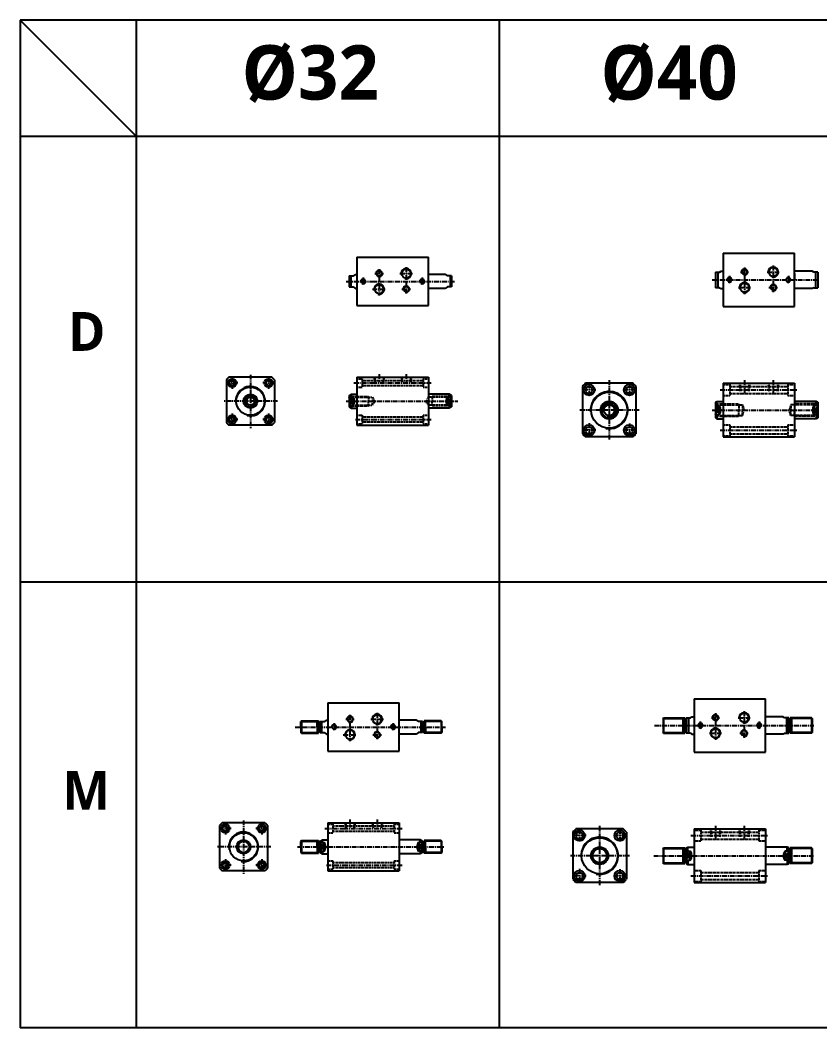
# Model space of a CAD drawing. Extents: x 0 to 4236, y -3 to 1298.
# Drawn here: x 0 to 1030, y 0 to 1298 of the extents above; entities that cross this region are included whole.
import ezdxf

# ---------------------------------------------------------------- set-up
doc = ezdxf.new("R2010")
doc.units = 0
doc.header["$LTSCALE"] = 5
doc.header["$MEASUREMENT"] = 0
doc.header["$PDMODE"] = 34
doc.linetypes.add('CENTER', pattern=[2, 1.25, -0.25, 0.25, -0.25])
doc.linetypes.add('HIDDEN', pattern=[0.375, 0.25, -0.125])
doc.layers.get('0').update_dxf_attribs({"linetype": 'CONTINUOUS'})
doc.layers.get('Defpoints').update_dxf_attribs({"linetype": 'CONTINUOUS'})
for name, color, linetype in [('FL', 3, 'CONTINUOUS'), ('HIDDEN', 2, 'HIDDEN'), ('ML', 3, 'CONTINUOUS'), ('테두리', 7, 'CONTINUOUS')]:
    doc.layers.add(name, color=color, linetype=linetype)
doc.styles.add('GHS', font='romans', dxfattribs={"bigfont": 'ghs'})
doc.styles.add('문자', font='romans.shx')

msp = doc.modelspace()

# ---------------------------------------------------------------- linework, layer by layer
for p, q in [((4236, 1298), (0, 1298)), ((0, 1298), (0, 0)), ((150, 1148), (0, 1298)), ((150, 0), (150, 1298)), ((617.5, 0), (617.5, 1298)), ((4236, 1148), (0, 1148)), ((434, 992.5), (434, 952.5)), ((434, 992.5), (453.4, 992.5)), ((453.4, 992.5), (526, 992.5)), ((526, 930.5), (526, 992.5)), ((997.9, 929), (997.9, 998)), ((1020.6, 974.7), (997.9, 974.7)), ((1022.6, 973.5), (1020.6, 974.7)), ((1027.9, 973.5), (1022.6, 973.5)), ((1024.9, 973.5), (1024.9, 953.4)), ((1027.9, 973.5), (1027.9, 953.4)), ((424, 968.8), (424, 954.3)), ((424, 968.8), (429.2, 968.8)), ((426, 968.8), (426, 954.3)), ((429.2, 968.8), (432.2, 970.5)), ((432.2, 970.5), (434, 970.5)), ((547.8, 970.5), (526, 970.5)), ((550.8, 968.8), (547.8, 970.5)), ((556, 968.8), (550.8, 968.8)), ((554, 968.8), (554, 954.3)), ((556, 968.8), (556, 954.3)), ((997.9, 971.5), (997.9, 963.5)), ((424, 954.3), (429.2, 954.3)), ((429.2, 954.3), (432.2, 952.5)), ((432.2, 952.5), (434, 952.5)), ((434, 952.5), (434, 943.5)), ((547.8, 952.5), (526, 952.5)), ((550.8, 954.3), (547.8, 952.5)), ((556, 954.3), (550.8, 954.3)), ((1020.6, 952.3), (997.9, 952.3)), ((1022.6, 953.4), (1020.6, 952.3)), ((1022.6, 953.4), (1027.9, 953.4)), ((434, 943.5), (434, 930.5)), ((434, 930.5), (453.4, 930.5)), ((453.4, 930.5), (526, 930.5)), ((265.7, 834.7), (265.7, 779.6)), ((324.2, 838.2), (269.1, 838.2)), ((327.7, 834.7), (327.7, 779.6)), ((434, 838.2), (434, 807.2)), ((434, 838.2), (453.4, 838.2)), ((453.4, 838.2), (526, 838.2)), ((526, 838.2), (526, 776.2)), ((289.7, 812.8), (289.7, 801.5)), ((303.7, 812.8), (303.7, 801.5)), ((424, 814.4), (427, 816.2)), ((424, 814.4), (424, 799.9)), ((424, 812.8), (429.2, 812.8)), ((427, 816.2), (434, 816.2)), ((427, 812.8), (427, 816.2)), ((429.2, 807.2), (429.2, 812.8)), ((429.2, 807.2), (429.2, 801.5)), ((434, 807.2), (434, 798.2)), ((553, 816.2), (526, 816.2)), ((526, 807.2), (526, 798.2)), ((550.8, 807.2), (550.8, 812.8)), ((556, 812.8), (550.8, 812.8)), ((550.8, 807.2), (550.8, 801.5)), ((556, 814.4), (553, 816.2)), ((553, 812.8), (553, 816.2)), ((556, 814.4), (556, 799.9)), ((1025.9, 806.9), (997.9, 806.9)), ((1027.9, 805.8), (1025.9, 806.9)), ((1025.9, 802.7), (1025.9, 806.9)), ((1027.9, 805.8), (1027.9, 785.7)), ((424, 801.5), (429.2, 801.5)), ((424, 799.9), (427, 798.2)), ((427, 801.5), (427, 798.2)), ((427, 798.2), (434, 798.2)), ((434, 798.2), (434, 789.2)), ((553, 798.2), (526, 798.2)), ((556, 801.5), (550.8, 801.5)), ((553, 801.5), (553, 798.2)), ((556, 799.9), (553, 798.2)), ((434, 789.2), (434, 776.2)), ((1025.9, 784.5), (997.9, 784.5)), ((1025.9, 788.7), (1025.9, 784.5)), ((1027.9, 785.7), (1025.9, 784.5)), ((324.2, 776.2), (269.1, 776.2)), ((434, 776.2), (453.4, 776.2)), ((453.4, 776.2), (526, 776.2)), ((4236, 574), (0, 574)), ((4071.8, 574), (0, 574)), ((4236, 574), (0, 574)), ((396.5, 418.5), (396.5, 378.5)), ((396.5, 418.5), (415.9, 418.5)), ((415.9, 418.5), (488.5, 418.5)), ((488.5, 356.5), (488.5, 418.5)), ((960.4, 355), (960.4, 424)), ((362.5, 395.5), (361.5, 394.5)), ((361.5, 387.5), (361.5, 394.5)), ((362.5, 395.5), (384.5, 395.5)), ((362.5, 395.5), (362.5, 379.5)), ((382.6, 387.5), (382.6, 395.5)), ((384.5, 395.5), (384.5, 387.5)), ((384.5, 394.8), (384.5, 394.8)), ((386.5, 394.8), (386.5, 380.3)), ((386.5, 394.8), (391.7, 394.8)), ((386.5, 387.5), (386.5, 394.8)), ((388.5, 394.8), (388.5, 380.3)), ((391.7, 394.8), (394.7, 396.5)), ((394.7, 396.5), (396.5, 396.5)), ((510.3, 396.5), (488.5, 396.5)), ((513.3, 394.8), (510.3, 396.5)), ((518.5, 394.8), (513.3, 394.8)), ((516.5, 394.8), (516.5, 380.3)), ((518.5, 394.8), (518.5, 380.3)), ((518.5, 387.5), (518.5, 394.8)), ((542.5, 395.5), (520.5, 395.5)), ((520.5, 395.5), (520.5, 387.5)), ((520.5, 394.8), (520.5, 394.8)), ((522.4, 387.5), (522.4, 395.5)), ((542.5, 395.5), (542.5, 379.5)), ((542.5, 395.5), (543.5, 394.5)), ((543.5, 387.5), (543.5, 394.5)), ((828.4, 398.6), (829.2, 399.5)), ((828.4, 398.6), (828.4, 380.3)), ((829.2, 399.5), (856.4, 399.5)), ((829.2, 399.5), (829.2, 379.5)), ((854.5, 379.5), (854.5, 399.5)), ((856.4, 379.5), (856.4, 399.5)), ((858.4, 379.4), (858.4, 399.5)), ((990.4, 379.4), (990.4, 399.5)), ((992.4, 379.5), (992.4, 399.5)), ((1019.6, 399.5), (992.4, 399.5)), ((994.3, 379.5), (994.3, 399.5)), ((1019.6, 399.5), (1019.6, 379.5)), ((1020.4, 398.6), (1019.6, 399.5)), ((1020.4, 398.6), (1020.4, 380.3)), ((361.5, 387.5), (361.5, 380.6)), ((362.5, 379.5), (361.5, 380.6)), ((362.5, 379.5), (384.5, 379.5)), ((382.6, 387.5), (382.6, 379.5)), ((384.5, 379.5), (384.5, 387.5)), ((384.5, 380.3), (384.5, 380.3)), ((386.5, 387.5), (386.5, 380.3)), ((386.5, 380.3), (391.7, 380.3)), ((391.7, 380.3), (394.7, 378.5)), ((394.7, 378.5), (396.5, 378.5)), ((396.5, 378.5), (396.5, 369.5)), ((510.3, 378.5), (488.5, 378.5)), ((513.3, 380.3), (510.3, 378.5)), ((518.5, 380.3), (513.3, 380.3)), ((518.5, 387.5), (518.5, 380.3)), ((520.5, 379.5), (520.5, 387.5)), ((520.5, 380.3), (520.5, 380.3)), ((542.5, 379.5), (520.5, 379.5)), ((522.4, 387.5), (522.4, 379.5)), ((542.5, 379.5), (543.5, 380.6)), ((543.5, 387.5), (543.5, 380.6)), ((829.2, 379.5), (828.4, 380.3)), ((829.2, 379.5), (856.4, 379.5)), ((1019.6, 379.5), (992.4, 379.5)), ((1019.6, 379.5), (1020.4, 380.3)), ((396.5, 369.5), (396.5, 356.5)), ((396.5, 356.5), (415.9, 356.5)), ((415.9, 356.5), (488.5, 356.5)), ((256.9, 260.7), (256.9, 205.6)), ((315.5, 264.2), (260.3, 264.2)), ((318.9, 260.7), (318.9, 205.6)), ((396.5, 264.2), (415.9, 264.2)), ((396.5, 264.2), (396.5, 215.2)), ((415.9, 264.2), (488.5, 264.2)), ((488.5, 264.2), (488.5, 202.2)), ((280.9, 238.8), (280.9, 227.5)), ((294.9, 238.8), (294.9, 227.5)), ((362.5, 241.2), (361.5, 240.1)), ((361.5, 233.2), (361.5, 240.1)), ((362.5, 241.2), (384.5, 241.2)), ((362.5, 241.2), (362.5, 225.2)), ((382.6, 233.2), (382.6, 241.2)), ((384.5, 241.2), (384.5, 233.2)), ((384.5, 240.4), (384.5, 240.4)), ((386.5, 240.4), (389.5, 242.2)), ((386.5, 233.2), (386.5, 240.4)), ((386.5, 238.8), (391.7, 238.8)), ((389.5, 242.2), (396.5, 242.2)), ((389.5, 238.8), (389.5, 242.2)), ((391.7, 233.2), (391.7, 238.8)), ((515.5, 242.2), (488.5, 242.2)), ((513.3, 233.2), (513.3, 238.8)), ((518.5, 238.8), (513.3, 238.8)), ((515.5, 238.8), (515.5, 242.2)), ((518.5, 240.4), (515.5, 242.2)), ((518.5, 233.2), (518.5, 240.4)), ((542.5, 241.2), (520.5, 241.2)), ((520.5, 241.2), (520.5, 233.2)), ((520.5, 240.4), (520.5, 240.4)), ((522.4, 233.2), (522.4, 241.2)), ((542.5, 241.2), (542.5, 225.2)), ((542.5, 241.2), (543.5, 240.1)), ((543.5, 233.2), (543.5, 240.1)), ((361.5, 233.2), (361.5, 226.2)), ((362.5, 225.2), (361.5, 226.2)), ((362.5, 225.2), (384.5, 225.2)), ((382.6, 233.2), (382.6, 225.2)), ((384.5, 225.2), (384.5, 233.2)), ((384.5, 225.9), (384.5, 225.9)), ((386.5, 233.2), (386.5, 225.9)), ((386.5, 227.5), (391.7, 227.5)), ((386.5, 225.9), (389.5, 224.2)), ((389.5, 227.5), (389.5, 224.2)), ((389.5, 224.2), (396.5, 224.2)), ((391.7, 233.2), (391.7, 227.5)), ((396.5, 233.2), (396.5, 224.2)), ((515.5, 224.2), (488.5, 224.2)), ((513.3, 233.2), (513.3, 227.5)), ((518.5, 227.5), (513.3, 227.5)), ((515.5, 227.5), (515.5, 224.2)), ((518.5, 225.9), (515.5, 224.2)), ((518.5, 233.2), (518.5, 225.9)), ((520.5, 225.2), (520.5, 233.2)), ((520.5, 225.9), (520.5, 225.9)), ((542.5, 225.2), (520.5, 225.2)), ((522.4, 233.2), (522.4, 225.2)), ((542.5, 225.2), (543.5, 226.2)), ((543.5, 233.2), (543.5, 226.2)), ((828.4, 230.9), (829.2, 231.7)), ((828.4, 230.9), (828.4, 212.5)), ((829.2, 231.7), (856.4, 231.7)), ((829.2, 231.7), (829.2, 211.7)), ((854.5, 211.7), (854.5, 231.7)), ((856.4, 211.7), (856.4, 231.7)), ((858.4, 211.7), (858.4, 231.8)), ((990.4, 211.7), (990.4, 231.8)), ((992.4, 211.7), (992.4, 231.7)), ((1019.6, 231.7), (992.4, 231.7)), ((994.3, 211.7), (994.3, 231.7)), ((1019.6, 231.7), (1019.6, 211.7)), ((1020.4, 230.9), (1019.6, 231.7)), ((1020.4, 230.9), (1020.4, 212.5)), ((396.5, 215.2), (396.5, 202.2)), ((829.2, 211.7), (828.4, 212.5)), ((829.2, 211.7), (856.4, 211.7)), ((1019.6, 211.7), (992.4, 211.7)), ((1019.6, 211.7), (1020.4, 212.5)), ((315.5, 202.2), (260.3, 202.2)), ((396.5, 202.2), (415.9, 202.2)), ((415.9, 202.2), (488.5, 202.2)), ((4236, 0), (0, 0)), ((4071.8, 0), (0, 0))]:
    msp.add_line(p, q)
at = {"color": 7}
for p, q in [((905.9, 998), (997.9, 998)), ((905.9, 998), (905.9, 971.5)), ((895.9, 973.5), (895.9, 953.4)), ((895.9, 973.5), (901.2, 973.5)), ((898.9, 973.5), (898.9, 953.4)), ((901.2, 973.5), (903.2, 974.7)), ((903.2, 974.7), (905.9, 974.7)), ((905.9, 971.5), (905.9, 963.5)), ((905.9, 963.5), (905.9, 929)), ((901.2, 953.4), (895.9, 953.4)), ((901.2, 953.4), (903.2, 952.3)), ((903.2, 952.3), (905.9, 952.3)), ((905.9, 929), (997.9, 929)), ((724.5, 826.2), (724.5, 765.3)), ((789.4, 830.2), (728.6, 830.2)), ((793.5, 826.2), (793.5, 765.3)), ((905.9, 830.2), (905.9, 795.7)), ((905.9, 830.2), (997.9, 830.2)), ((997.9, 830.2), (997.9, 761.2)), ((895.9, 805.8), (897.9, 806.9)), ((895.9, 805.8), (895.9, 785.7)), ((897.9, 806.9), (905.9, 806.9)), ((897.9, 801.7), (897.9, 806.9)), ((749.5, 801.7), (749.5, 789.8)), ((768.5, 801.7), (768.5, 789.8)), ((895.9, 801.7), (900.9, 801.7)), ((900.9, 801.7), (900.9, 795.7)), ((900.9, 789.8), (900.9, 795.7)), ((905.9, 795.7), (905.9, 761.2)), ((1027.9, 801.7), (1022.9, 801.7)), ((1022.9, 801.7), (1022.9, 795.7)), ((1022.9, 789.8), (1022.9, 795.7)), ((895.9, 789.8), (900.9, 789.8)), ((895.9, 785.7), (897.9, 784.5)), ((897.9, 789.8), (897.9, 784.5)), ((897.9, 784.5), (905.9, 784.5)), ((1027.9, 789.8), (1022.9, 789.8)), ((789.4, 761.2), (728.6, 761.2)), ((905.9, 761.2), (997.9, 761.2)), ((868.4, 424), (960.4, 424)), ((868.4, 424), (868.4, 355)), ((858.4, 399.5), (858.4, 379.4)), ((858.4, 399.5), (863.7, 399.5)), ((858.4, 399.5), (858.4, 379.4)), ((861.4, 399.5), (861.4, 379.4)), ((863.7, 399.5), (865.7, 400.7)), ((865.7, 400.7), (868.4, 400.7)), ((868.4, 397.5), (868.4, 389.5)), ((983.1, 400.7), (960.4, 400.7)), ((985.1, 399.5), (983.1, 400.7)), ((990.4, 399.5), (985.1, 399.5)), ((987.4, 399.5), (987.4, 379.4)), ((990.4, 399.5), (990.4, 379.4)), ((990.4, 399.5), (990.4, 379.4)), ((863.7, 379.4), (858.4, 379.4)), ((863.7, 379.4), (865.7, 378.3)), ((865.7, 378.3), (868.4, 378.3)), ((983.1, 378.3), (960.4, 378.3)), ((985.1, 379.4), (983.1, 378.3)), ((985.1, 379.4), (990.4, 379.4)), ((868.4, 355), (960.4, 355)), ((712.2, 252.2), (712.2, 191.3)), ((777.1, 256.2), (716.2, 256.2)), ((781.2, 252.2), (781.2, 191.3)), ((868.4, 256.2), (868.4, 221.7)), ((868.4, 256.2), (960.4, 256.2)), ((960.4, 256.2), (960.4, 187.2)), ((737.2, 227.7), (737.2, 215.8)), ((756.2, 227.7), (756.2, 215.8)), ((858.4, 231.8), (860.4, 232.9)), ((858.4, 231.8), (858.4, 211.7)), ((858.4, 227.7), (863.4, 227.7)), ((860.4, 232.9), (868.4, 232.9)), ((860.4, 227.7), (860.4, 232.9)), ((863.4, 227.7), (863.4, 221.7)), ((863.4, 215.8), (863.4, 221.7)), ((868.4, 221.7), (868.4, 187.2)), ((988.4, 232.9), (960.4, 232.9)), ((990.4, 227.7), (985.4, 227.7)), ((985.4, 227.7), (985.4, 221.7)), ((985.4, 215.8), (985.4, 221.7)), ((990.4, 231.8), (988.4, 232.9)), ((988.4, 227.7), (988.4, 232.9)), ((990.4, 231.8), (990.4, 211.7)), ((858.4, 215.8), (863.4, 215.8)), ((858.4, 211.7), (860.4, 210.5)), ((860.4, 215.8), (860.4, 210.5)), ((860.4, 210.5), (868.4, 210.5)), ((988.4, 210.5), (960.4, 210.5)), ((990.4, 215.8), (985.4, 215.8)), ((988.4, 215.8), (988.4, 210.5)), ((990.4, 211.7), (988.4, 210.5)), ((777.1, 187.2), (716.2, 187.2)), ((868.4, 187.2), (960.4, 187.2))]:
    msp.add_line(p, q, dxfattribs=at)
at = {"ltscale": 0.1}
for p, q in [((858.4, 399.5), (858.4, 379.4)), ((990.4, 399.5), (990.4, 379.4)), ((858.4, 231.8), (858.4, 211.7)), ((990.4, 231.8), (990.4, 211.7))]:
    msp.add_line(p, q, dxfattribs=at)
at = {"color": 7}
for centre, radius in [((933.4, 973.5), 3.3), ((970.4, 973.5), 5.75), ((913.9, 963.5), 2.5), ((933.4, 953.5), 5.75), ((970.4, 953.5), 3.3), ((733, 821.7), 7), ((733, 821.7), 4.5), ((759, 795.7), 23.2), ((785, 821.7), 7), ((785, 821.7), 4.5), ((759, 795.7), 11.2), ((759, 795.7), 7), ((733, 769.7), 7), ((733, 769.7), 4.5), ((785, 769.7), 7), ((785, 769.7), 4.5), ((895.9, 399.5), 3.3), ((932.9, 399.5), 5.75), ((876.4, 389.5), 2.5), ((895.9, 379.5), 5.75), ((932.9, 379.5), 3.3), ((720.7, 247.7), 7), ((720.7, 247.7), 4.5), ((772.7, 247.7), 7), ((772.7, 247.7), 4.5), ((746.7, 221.7), 23.2), ((720.7, 195.7), 7), ((720.7, 195.7), 4.5), ((772.7, 195.7), 7), ((772.7, 195.7), 4.5)]:
    msp.add_circle(centre, radius, dxfattribs=at)
for centre, radius in [((273.2, 830.7), 5.5), ((273.2, 830.7), 3.3), ((320.2, 830.7), 5.5), ((320.2, 830.7), 3.3), ((296.7, 807.2), 9), ((296.7, 807.2), 5.12), ((273.2, 783.7), 5.5), ((273.2, 783.7), 3.3), ((320.2, 783.7), 5.5), ((320.2, 783.7), 3.3), ((264.4, 256.7), 5.5), ((264.4, 256.7), 3.3), ((311.4, 256.7), 5.5), ((311.4, 256.7), 3.3), ((287.9, 233.2), 9), ((746.7, 221.7), 11.2), ((746.7, 221.7), 9.19), ((264.4, 209.7), 5.5), ((264.4, 209.7), 3.3), ((311.4, 209.7), 5.5), ((311.4, 209.7), 3.3)]:
    msp.add_circle(centre, radius)
for centre, radius, start, end in [((989.9, 963.5), 3, 339.6463, 294.774), ((759, 795.7), 46, 131.4096, 138.5904), ((759, 795.7), 46, 41.4096, 48.5904), ((759, 795.7), 11.2, 31.982, 148.018), ((893.1, 795.7), 9.8, 322.7372, 37.2628), ((1030.7, 795.7), 9.8, 142.7372, 217.2628), ((759, 795.7), 46, 221.4096, 228.5904), ((759, 795.7), 46, 311.4096, 318.5904), ((952.4, 389.5), 3, 339.6463, 294.774), ((746.7, 221.7), 46, 131.4096, 138.5904), ((746.7, 221.7), 46, 41.4096, 48.5904), ((855.6, 221.7), 9.8, 322.7372, 37.2628), ((993.2, 221.7), 9.8, 142.7372, 217.2628), ((746.7, 221.7), 46, 221.4096, 228.5904), ((746.7, 221.7), 46, 311.4096, 318.5904)]:
    msp.add_arc(centre, radius, start, end, dxfattribs=at)
for centre, radius, start, end in [((296.7, 807.2), 41.5, 131.6699, 138.3301), ((296.7, 807.2), 41.5, 41.6699, 48.3301), ((296.7, 807.2), 7.27, 15.6063, 164.3937), ((296.7, 807.2), 7.27, 195.6063, 344.3937), ((421.1, 807.2), 9.85, 359.8976, 34.9452), ((421.1, 807.1), 9.85, 325.0548, 0.1024), ((558.8, 807.2), 9.85, 145.0548, 180.1024), ((558.8, 807.1), 9.85, 179.8976, 214.9452), ((759, 795.7), 10, 18.9652, 161.0348), ((759, 795.7), 10, 198.9652, 341.0348), ((296.7, 807.2), 41.5, 221.6699, 228.3301), ((296.7, 807.2), 41.5, 311.6699, 318.3301), ((385.5, 394.8), 1, 175.2659, 0), ((519.5, 394.8), 1, 180, 4.7341), ((857.4, 398.6), 1, 180, 0), ((991.4, 398.6), 1, 180, 0), ((385.5, 380.3), 1, 0, 184.7341), ((519.5, 380.3), 1, 355.2659, 180), ((857.4, 380.3), 1, 0, 180), ((991.4, 380.3), 1, 0, 180), ((287.9, 233.2), 41.5, 131.6699, 138.3301), ((287.9, 233.2), 41.5, 41.6699, 48.3301), ((287.9, 233.2), 7.25, 15.0902, 164.9098), ((385.5, 240.4), 1, 175.2659, 0), ((383.7, 233.2), 9.85, 359.8976, 34.9452), ((521.4, 233.2), 9.85, 145.0548, 180.1024), ((519.5, 240.4), 1, 180, 4.7341), ((287.9, 233.2), 7.25, 195.0902, 344.9098), ((385.5, 225.9), 1, 0, 184.7341), ((383.7, 233.1), 9.85, 325.0548, 0.1024), ((521.4, 233.1), 9.85, 179.8976, 214.9452), ((519.5, 225.9), 1, 355.2659, 180), ((857.4, 230.9), 1, 180, 0), ((991.4, 230.9), 1, 180, 0), ((857.4, 212.5), 1, 0, 180), ((991.4, 212.5), 1, 0, 180), ((287.9, 233.2), 41.5, 221.6699, 228.3301), ((287.9, 233.2), 41.5, 311.6699, 318.3301)]:
    msp.add_arc(centre, radius, start, end)
at = {"layer": 'Defpoints', "color": 0, "linetype": 'ByBlock'}
for p in [(462.5, 943.4), (497.5, 945.8), (933.4, 945.2), (970.4, 947.5), (425, 369.4), (460, 371.8), (895.9, 371.2), (932.9, 373.5)]:
    msp.add_point(p, dxfattribs=at)
at = {"layer": 'FL'}
for p, q in [((361.8, 394.8), (382.6, 394.8)), ((382.6, 394.8), (384.5, 395.5)), ((522.4, 394.8), (520.5, 395.5)), ((543.2, 394.8), (522.4, 394.8)), ((828.4, 398.6), (854.5, 398.6)), ((854.5, 398.6), (856.4, 399.5)), ((994.3, 398.6), (992.4, 399.5)), ((1020.4, 398.6), (994.3, 398.6)), ((361.8, 380.3), (382.6, 380.3)), ((382.6, 380.3), (384.5, 379.5)), ((522.4, 380.3), (520.5, 379.5)), ((543.2, 380.3), (522.4, 380.3)), ((828.4, 380.3), (854.5, 380.3)), ((854.5, 380.3), (856.4, 379.5)), ((994.3, 380.3), (992.4, 379.5)), ((1020.4, 380.3), (994.3, 380.3)), ((361.8, 240.4), (382.6, 240.4)), ((382.6, 240.4), (384.5, 241.2)), ((389.1, 233.2), (386.5, 238.8)), ((389.1, 233.2), (391.7, 238.8)), ((515.9, 233.2), (513.3, 238.8)), ((515.9, 233.2), (518.5, 238.8)), ((522.4, 240.4), (520.5, 241.2)), ((543.2, 240.4), (522.4, 240.4)), ((361.8, 225.9), (382.6, 225.9)), ((382.6, 225.9), (384.5, 225.2)), ((389.1, 233.2), (386.5, 227.5)), ((389.1, 233.2), (391.7, 227.5)), ((515.9, 233.2), (513.3, 227.5)), ((515.9, 233.2), (518.5, 227.5)), ((522.4, 225.9), (520.5, 225.2)), ((543.2, 225.9), (522.4, 225.9)), ((828.4, 230.9), (854.5, 230.9)), ((854.5, 230.9), (856.4, 231.7)), ((994.3, 230.9), (992.4, 231.7)), ((1020.4, 230.9), (994.3, 230.9)), ((828.4, 212.5), (854.5, 212.5)), ((854.5, 212.5), (856.4, 211.7)), ((994.3, 212.5), (992.4, 211.7)), ((1020.4, 212.5), (994.3, 212.5))]:
    msp.add_line(p, q, dxfattribs=at)
at = {"layer": 'HIDDEN'}
for p, q in [((434, 836.2), (440.5, 836.2)), ((440.5, 836.2), (440.5, 825.2)), ((440.5, 834), (453.4, 834)), ((453.4, 834), (519.5, 834)), ((456, 838.2), (456.7, 831.7)), ((456.7, 838.2), (457.5, 831.7)), ((468.2, 838.2), (467.5, 831.7)), ((469, 838.2), (468.2, 831.7)), ((491, 838.2), (491.7, 831.7)), ((491.7, 838.2), (492.5, 831.7)), ((503.2, 838.2), (502.5, 831.7)), ((504, 838.2), (503.2, 831.7)), ((519.5, 836.2), (526, 836.2)), ((519.5, 836.2), (519.5, 825.2)), ((434, 825.2), (440.5, 825.2)), ((440.5, 827.4), (453.4, 827.4)), ((453.4, 827.4), (519.5, 827.4)), ((519.5, 825.2), (526, 825.2)), ((905.9, 828.7), (914.5, 828.7)), ((914.5, 828.7), (914.5, 814.7)), ((914.5, 826.2), (989.3, 826.2)), ((926.9, 830.2), (927.6, 820.2)), ((927.6, 830.2), (928.4, 820.2)), ((939.1, 830.2), (938.4, 820.2)), ((939.9, 830.2), (939.1, 820.2)), ((963.9, 830.2), (964.6, 820.2)), ((964.6, 830.2), (965.4, 820.2)), ((976.1, 830.2), (975.4, 820.2)), ((976.9, 830.2), (976.1, 820.2)), ((989.3, 828.7), (989.3, 814.7)), ((989.3, 828.7), (997.9, 828.7)), ((424, 813.2), (449, 813.2)), ((424, 812.3), (454, 812.3)), ((449, 813.2), (449, 807.2)), ((449, 801.2), (449, 807.2)), ((454, 812.3), (456.9, 807.2)), ((454, 812.3), (454, 807.2)), ((454, 802), (456.9, 807.2)), ((454, 802), (454, 807.2)), ((526, 812.3), (523, 807.2)), ((526, 802), (523, 807.2)), ((556, 812.3), (526, 812.3)), ((526, 812.3), (526, 807.2)), ((526, 802), (526, 807.2)), ((531, 813.2), (531, 807.2)), ((556, 813.2), (531, 813.2)), ((531, 801.2), (531, 807.2)), ((905.9, 814.7), (914.5, 814.7)), ((914.5, 817.2), (989.3, 817.2)), ((989.3, 814.7), (997.9, 814.7)), ((424, 802), (454, 802)), ((424, 801.2), (449, 801.2)), ((556, 802), (526, 802)), ((556, 801.2), (531, 801.2)), ((895.9, 803.7), (925.9, 803.7)), ((895.9, 802.7), (930.9, 802.7)), ((925.9, 802.7), (925.9, 803.7)), ((925.9, 802.7), (925.9, 795.7)), ((925.9, 788.7), (925.9, 795.7)), ((930.9, 802.7), (930.9, 795.7)), ((930.9, 802.7), (932.7, 795.7)), ((930.9, 788.7), (932.7, 795.7)), ((930.9, 788.7), (930.9, 795.7)), ((992.9, 802.7), (991.1, 795.7)), ((992.9, 788.7), (991.1, 795.7)), ((992.9, 802.7), (992.9, 795.7)), ((1027.9, 802.7), (992.9, 802.7)), ((992.9, 788.7), (992.9, 795.7)), ((1027.9, 803.7), (997.9, 803.7)), ((997.9, 802.7), (997.9, 803.7)), ((997.9, 802.7), (997.9, 795.7)), ((997.9, 788.7), (997.9, 795.7)), ((434, 789.2), (440.5, 789.2)), ((440.5, 789.2), (440.5, 778.2)), ((440.5, 787), (453.4, 787)), ((440.5, 780.4), (453.4, 780.4)), ((453.4, 787), (519.5, 787)), ((453.4, 780.4), (519.5, 780.4)), ((519.5, 789.2), (526, 789.2)), ((519.5, 789.2), (519.5, 778.2)), ((895.9, 788.7), (930.9, 788.7)), ((895.9, 787.7), (909.4, 787.7)), ((909.4, 787.7), (925.9, 787.7)), ((925.9, 788.7), (925.9, 787.7)), ((1027.9, 788.7), (992.9, 788.7)), ((997.9, 788.7), (997.9, 787.7)), ((1014.4, 787.7), (997.9, 787.7)), ((1027.9, 787.7), (1014.4, 787.7)), ((434, 778.2), (440.5, 778.2)), ((519.5, 778.2), (526, 778.2)), ((905.9, 776.7), (914.5, 776.7)), ((914.5, 776.7), (914.5, 762.7)), ((914.5, 774.2), (989.3, 774.2)), ((989.3, 776.7), (997.9, 776.7)), ((989.3, 776.7), (989.3, 762.7)), ((905.9, 762.7), (914.5, 762.7)), ((914.5, 765.2), (989.3, 765.2)), ((989.3, 762.7), (997.9, 762.7)), ((396.5, 262.2), (403, 262.2)), ((403, 262.2), (403, 251.2)), ((403, 260), (415.9, 260)), ((415.9, 260), (482, 260)), ((418.5, 264.2), (419.3, 257.7)), ((419.3, 264.2), (420, 257.7)), ((430.8, 264.2), (430, 257.7)), ((431.5, 264.2), (430.8, 257.7)), ((453.5, 264.2), (454.3, 257.7)), ((454.3, 264.2), (455, 257.7)), ((465.8, 264.2), (465, 257.7)), ((466.5, 264.2), (465.8, 257.7)), ((482, 262.2), (488.5, 262.2)), ((482, 262.2), (482, 251.2)), ((396.5, 251.2), (403, 251.2)), ((403, 253.4), (415.9, 253.4)), ((415.9, 253.4), (482, 253.4)), ((482, 251.2), (488.5, 251.2)), ((868.4, 254.7), (877, 254.7)), ((877, 254.7), (877, 240.7)), ((877, 252.2), (951.8, 252.2)), ((889.4, 256.2), (890.2, 246.2)), ((890.2, 256.2), (890.9, 246.2)), ((901.7, 256.2), (900.9, 246.2)), ((902.4, 256.2), (901.7, 246.2)), ((926.4, 256.2), (927.2, 246.2)), ((927.2, 256.2), (927.9, 246.2)), ((938.7, 256.2), (937.9, 246.2)), ((939.4, 256.2), (938.7, 246.2)), ((951.8, 254.7), (951.8, 240.7)), ((951.8, 254.7), (960.4, 254.7)), ((868.4, 240.7), (877, 240.7)), ((877, 243.2), (951.8, 243.2)), ((951.8, 240.7), (960.4, 240.7)), ((396.5, 215.2), (403, 215.2)), ((403, 215.2), (403, 204.2)), ((403, 213), (415.9, 213)), ((415.9, 213), (482, 213)), ((482, 215.2), (488.5, 215.2)), ((482, 215.2), (482, 204.2)), ((396.5, 204.2), (403, 204.2)), ((403, 206.4), (415.9, 206.4)), ((415.9, 206.4), (482, 206.4)), ((482, 204.2), (488.5, 204.2)), ((868.4, 202.7), (877, 202.7)), ((877, 202.7), (877, 188.7)), ((877, 200.2), (951.8, 200.2)), ((951.8, 202.7), (960.4, 202.7)), ((951.8, 202.7), (951.8, 188.7)), ((868.4, 188.7), (877, 188.7)), ((877, 191.2), (951.8, 191.2)), ((951.8, 188.7), (960.4, 188.7))]:
    msp.add_line(p, q, dxfattribs=at)
at = {"layer": 'ML', "color": 1, "linetype": 'CENTER'}
for p, q in [((462.5, 977.1), (462.5, 943.4)), ((497.5, 979.7), (497.5, 945.8)), ((933.4, 979.4), (933.4, 945.2)), ((970.4, 981.9), (970.4, 947.5)), ((420, 961.5), (453.4, 961.5)), ((442, 966.4), (442, 956.8)), ((453.4, 961.5), (559.7, 961.5)), ((457.1, 971.5), (468.1, 971.5)), ((489.4, 971.5), (505.6, 971.5)), ((518, 966.4), (518, 956.8)), ((891.9, 963.5), (1027.9, 963.5)), ((913.9, 968.5), (913.9, 958.4)), ((928.2, 973.5), (938.4, 973.5)), ((962.6, 973.5), (978.2, 973.5)), ((989.9, 968.5), (989.9, 958.4)), ((453.9, 951.5), (470.9, 951.5)), ((492, 951.5), (503.1, 951.5)), ((925.7, 953.5), (941.1, 953.5)), ((964.9, 953.5), (975.7, 953.5)), ((273.2, 838.2), (273.2, 823.2)), ((296.7, 841.2), (296.7, 772.2)), ((320.2, 838.2), (320.2, 823.2)), ((462.5, 842.2), (462.5, 831.7)), ((497.5, 842.2), (497.5, 831.7)), ((497.5, 842.2), (497.5, 831.7)), ((759, 834.2), (759, 757.2)), ((933.4, 834.2), (933.4, 816.2)), ((970.4, 834.2), (970.4, 816.2)), ((280.7, 830.7), (265.7, 830.7)), ((327.7, 830.7), (312.7, 830.7)), ((430, 830.7), (453.4, 830.7)), ((453.4, 830.7), (530, 830.7)), ((741.6, 821.7), (724.5, 821.7)), ((733, 830.2), (733, 813.5)), ((793.5, 821.7), (776.5, 821.7)), ((785, 830.2), (785, 813.5)), ((901.9, 821.7), (1001.9, 821.7)), ((331.7, 807.2), (261.7, 807.2)), ((420, 807.2), (564.1, 807.2)), ((797.5, 795.7), (720.5, 795.7)), ((891.9, 795.7), (1029.1, 795.7)), ((280.7, 783.7), (265.7, 783.7)), ((273.2, 791.2), (273.2, 776.2)), ((327.7, 783.7), (312.7, 783.7)), ((320.2, 791.2), (320.2, 776.2)), ((432, 783.7), (453.4, 783.7)), ((453.4, 783.7), (530, 783.7)), ((741.8, 769.7), (724.5, 769.7)), ((733, 778.7), (733, 761.2)), ((793.5, 769.7), (776.4, 769.7)), ((785, 778.5), (785, 761.2)), ((901.9, 769.7), (1001.9, 769.7)), ((425, 403.1), (425, 369.4)), ((460, 405.7), (460, 371.8)), ((895.9, 405.4), (895.9, 371.2)), ((932.9, 407.9), (932.9, 373.5)), ((404.5, 392.4), (404.5, 382.8)), ((404.5, 392.4), (404.5, 382.8)), ((419.6, 397.5), (430.6, 397.5)), ((451.9, 397.5), (468.1, 397.5)), ((480.5, 392.4), (480.5, 382.8)), ((817.4, 389.5), (1022.8, 389.5)), ((876.4, 394.5), (876.4, 384.4)), ((890.7, 399.5), (901, 399.5)), ((925.2, 399.5), (940.7, 399.5)), ((952.4, 394.5), (952.4, 384.4)), ((354.2, 387.5), (548.2, 387.5)), ((416.4, 377.5), (433.4, 377.5)), ((454.6, 377.5), (465.6, 377.5)), ((888.3, 379.5), (903.7, 379.5)), ((927.5, 379.5), (938.3, 379.5)), ((264.4, 264.2), (264.4, 249.2)), ((287.9, 267.2), (287.9, 198.2)), ((311.4, 264.2), (311.4, 249.2)), ((425, 268.2), (425, 257.7)), ((460, 268.2), (460, 257.7)), ((460, 268.2), (460, 257.7)), ((746.7, 260.2), (746.7, 183.2)), ((895.9, 260.2), (895.9, 242.2)), ((932.9, 260.2), (932.9, 242.2)), ((271.9, 256.7), (256.9, 256.7)), ((318.9, 256.7), (303.9, 256.7)), ((392.5, 256.7), (415.9, 256.7)), ((415.9, 256.7), (492.5, 256.7)), ((729.3, 247.7), (712.2, 247.7)), ((720.7, 256.2), (720.7, 239.5)), ((781.2, 247.7), (764.2, 247.7)), ((772.7, 256.2), (772.7, 239.5)), ((864.4, 247.7), (964.4, 247.7)), ((322.9, 233.2), (252.9, 233.2)), ((357.2, 233.2), (546.7, 233.2)), ((785.2, 221.7), (708.2, 221.7)), ((816.5, 221.7), (1022.3, 221.7)), ((271.9, 209.7), (256.9, 209.7)), ((264.4, 217.2), (264.4, 202.2)), ((318.9, 209.7), (303.9, 209.7)), ((311.4, 217.2), (311.4, 202.2)), ((394.6, 209.7), (415.9, 209.7)), ((415.9, 209.7), (492.5, 209.7)), ((729.5, 195.7), (712.2, 195.7)), ((720.7, 204.7), (720.7, 187.2)), ((781.2, 195.7), (764, 195.7)), ((772.7, 204.5), (772.7, 187.2)), ((864.4, 195.7), (964.4, 195.7))]:
    msp.add_line(p, q, dxfattribs=at)
at = {"layer": 'ML'}
for p, q in [((296.7, 807.2), (296.7, 807.2)), ((426.6, 807.2), (424, 812.8)), ((426.6, 807.2), (424, 801.5)), ((426.6, 807.2), (429.2, 812.8)), ((426.6, 807.2), (429.2, 801.5)), ((553.4, 807.2), (550.8, 812.8)), ((553.4, 807.2), (550.8, 801.5)), ((553.4, 807.2), (556, 812.8)), ((553.4, 807.2), (556, 801.5)), ((895.9, 801.7), (900.9, 789.8)), ((895.9, 789.8), (900.9, 801.7)), ((1027.9, 801.7), (1022.9, 789.8)), ((1027.9, 789.8), (1022.9, 801.7)), ((287.9, 233.2), (287.9, 233.2)), ((858.4, 227.7), (863.4, 215.8)), ((858.4, 215.8), (863.4, 227.7)), ((990.4, 227.7), (985.4, 215.8)), ((990.4, 215.8), (985.4, 227.7)), ((269.9, 209.7), (269.4, 207.2))]:
    msp.add_line(p, q, dxfattribs=at)
at = {"layer": 'ML', "color": 7}
for p, q in [((759, 795.7), (759, 795.7)), ((746.7, 221.7), (746.7, 221.7))]:
    msp.add_line(p, q, dxfattribs=at)
at = {"layer": 'ML'}
for centre in [(989.9, 963.5), (952.4, 389.5)]:
    msp.add_circle(centre, 2.5, dxfattribs=at)
for centre, radius, start, end in [((462.5, 971.5), 4, 249.9942, 193.7166), ((497.5, 971.5), 6.5, 253.1209, 193.4262), ((933.4, 973.5), 4, 257.8486, 197.8527), ((970.4, 973.5), 6.5, 253.3218, 193.2195), ((442, 961.5), 3, 244.01, 199.7475), ((518, 961.5), 3, 244.01, 199.7475), ((913.9, 963.5), 3, 245.226, 200.3537), ((462.5, 951.5), 6.5, 254.7936, 194.0921), ((497.5, 951.5), 4, 252.2217, 191.7238), ((933.4, 953.5), 6.5, 250.8103, 194.1163), ((970.4, 953.5), 4, 250.7432, 195.2935), ((296.7, 807.2), 19, 256.8372, 187.7849), ((759, 795.7), 24, 259.2851, 184.9777), ((296.7, 807.2), 6, 259.7792, 191.9739), ((759, 795.7), 8, 249.8808, 192.6346), ((759, 795.7), 11.2, 211.982, 328.018), ((460, 397.5), 6.5, 253.1209, 193.4262), ((895.9, 399.5), 4, 257.8486, 197.8527), ((932.9, 399.5), 6.5, 253.3218, 193.2195), ((404.5, 387.5), 3, 244.01, 199.7475), ((425, 397.5), 4, 249.9942, 193.7166), ((480.5, 387.5), 3, 244.01, 199.7475), ((876.4, 389.5), 3, 245.226, 200.3537), ((425, 377.5), 6.5, 254.7936, 194.0921), ((460, 377.5), 4, 252.2217, 191.7238), ((895.9, 379.5), 6.5, 250.8103, 194.1163), ((932.9, 379.5), 4, 250.7432, 195.2935), ((287.9, 233.2), 19, 260.6307, 191.2913), ((287.9, 233.2), 8, 28.955, 151.045), ((746.7, 221.7), 24, 259.2851, 184.9777), ((287.9, 233.2), 8, 208.955, 331.045), ((746.7, 221.7), 10, 18.1949, 161.8051), ((746.7, 221.7), 10, 198.1949, 341.8051)]:
    msp.add_arc(centre, radius, start, end, dxfattribs=at)
at = {"layer": '테두리', "color": 7}
for centre, radius in [((462.5, 971.5), 3.38), ((497.5, 971.5), 5.75), ((442, 961.5), 2.5), ((518, 961.5), 2.5), ((462.5, 951.5), 5.75), ((497.5, 951.5), 3.38), ((296.7, 807.2), 18.2), ((460, 397.5), 5.75), ((404.5, 387.5), 2.5), ((425, 397.5), 3.38), ((480.5, 387.5), 2.5), ((425, 377.5), 5.75), ((460, 377.5), 3.38), ((287.9, 233.2), 18.2)]:
    msp.add_circle(centre, radius, dxfattribs=at)

# ---------------------------------------------------------------- texts
at = {"attachment_point": 1, "style": '문자'}
for s, width, gutter_width, heights, insert, char_height in [('{\\fMalgun Gothic|b1|i0|c129|p50;%%C32}', 124.533, 16, [-75.6], (285.4, 1265.6), 70), ('{\\fMalgun Gothic|b1|i0|c129|p50;%%C40}', 124.533, 16, [-75.6], (747.8, 1265.6), 70), ('{\\fMalgun Gothic|b1|i0|c129|p50;D}', 655.383, 160, [-50], (61.7, 922), 50), ('{\\fMalgun Gothic|b1|i0|c129|p50;M}', 655.383, 160, [-50], (54.4, 331), 50)]:
    msp.add_mtext_dynamic_manual_height_columns(s, width=width, gutter_width=gutter_width, heights=heights, dxfattribs=dict(at, insert=insert, char_height=char_height))
at = {"layer": 'ML', "color": 2, "char_height": 3, "attachment_point": 6, "style": 'GHS'}
for insert in [(339.6, 390), (894.8, 393.6), (478.1, 369.4)]:
    msp.add_mtext('\\A1;', dxfattribs=dict(at, insert=insert))

doc.saveas('drawing.dxf')
